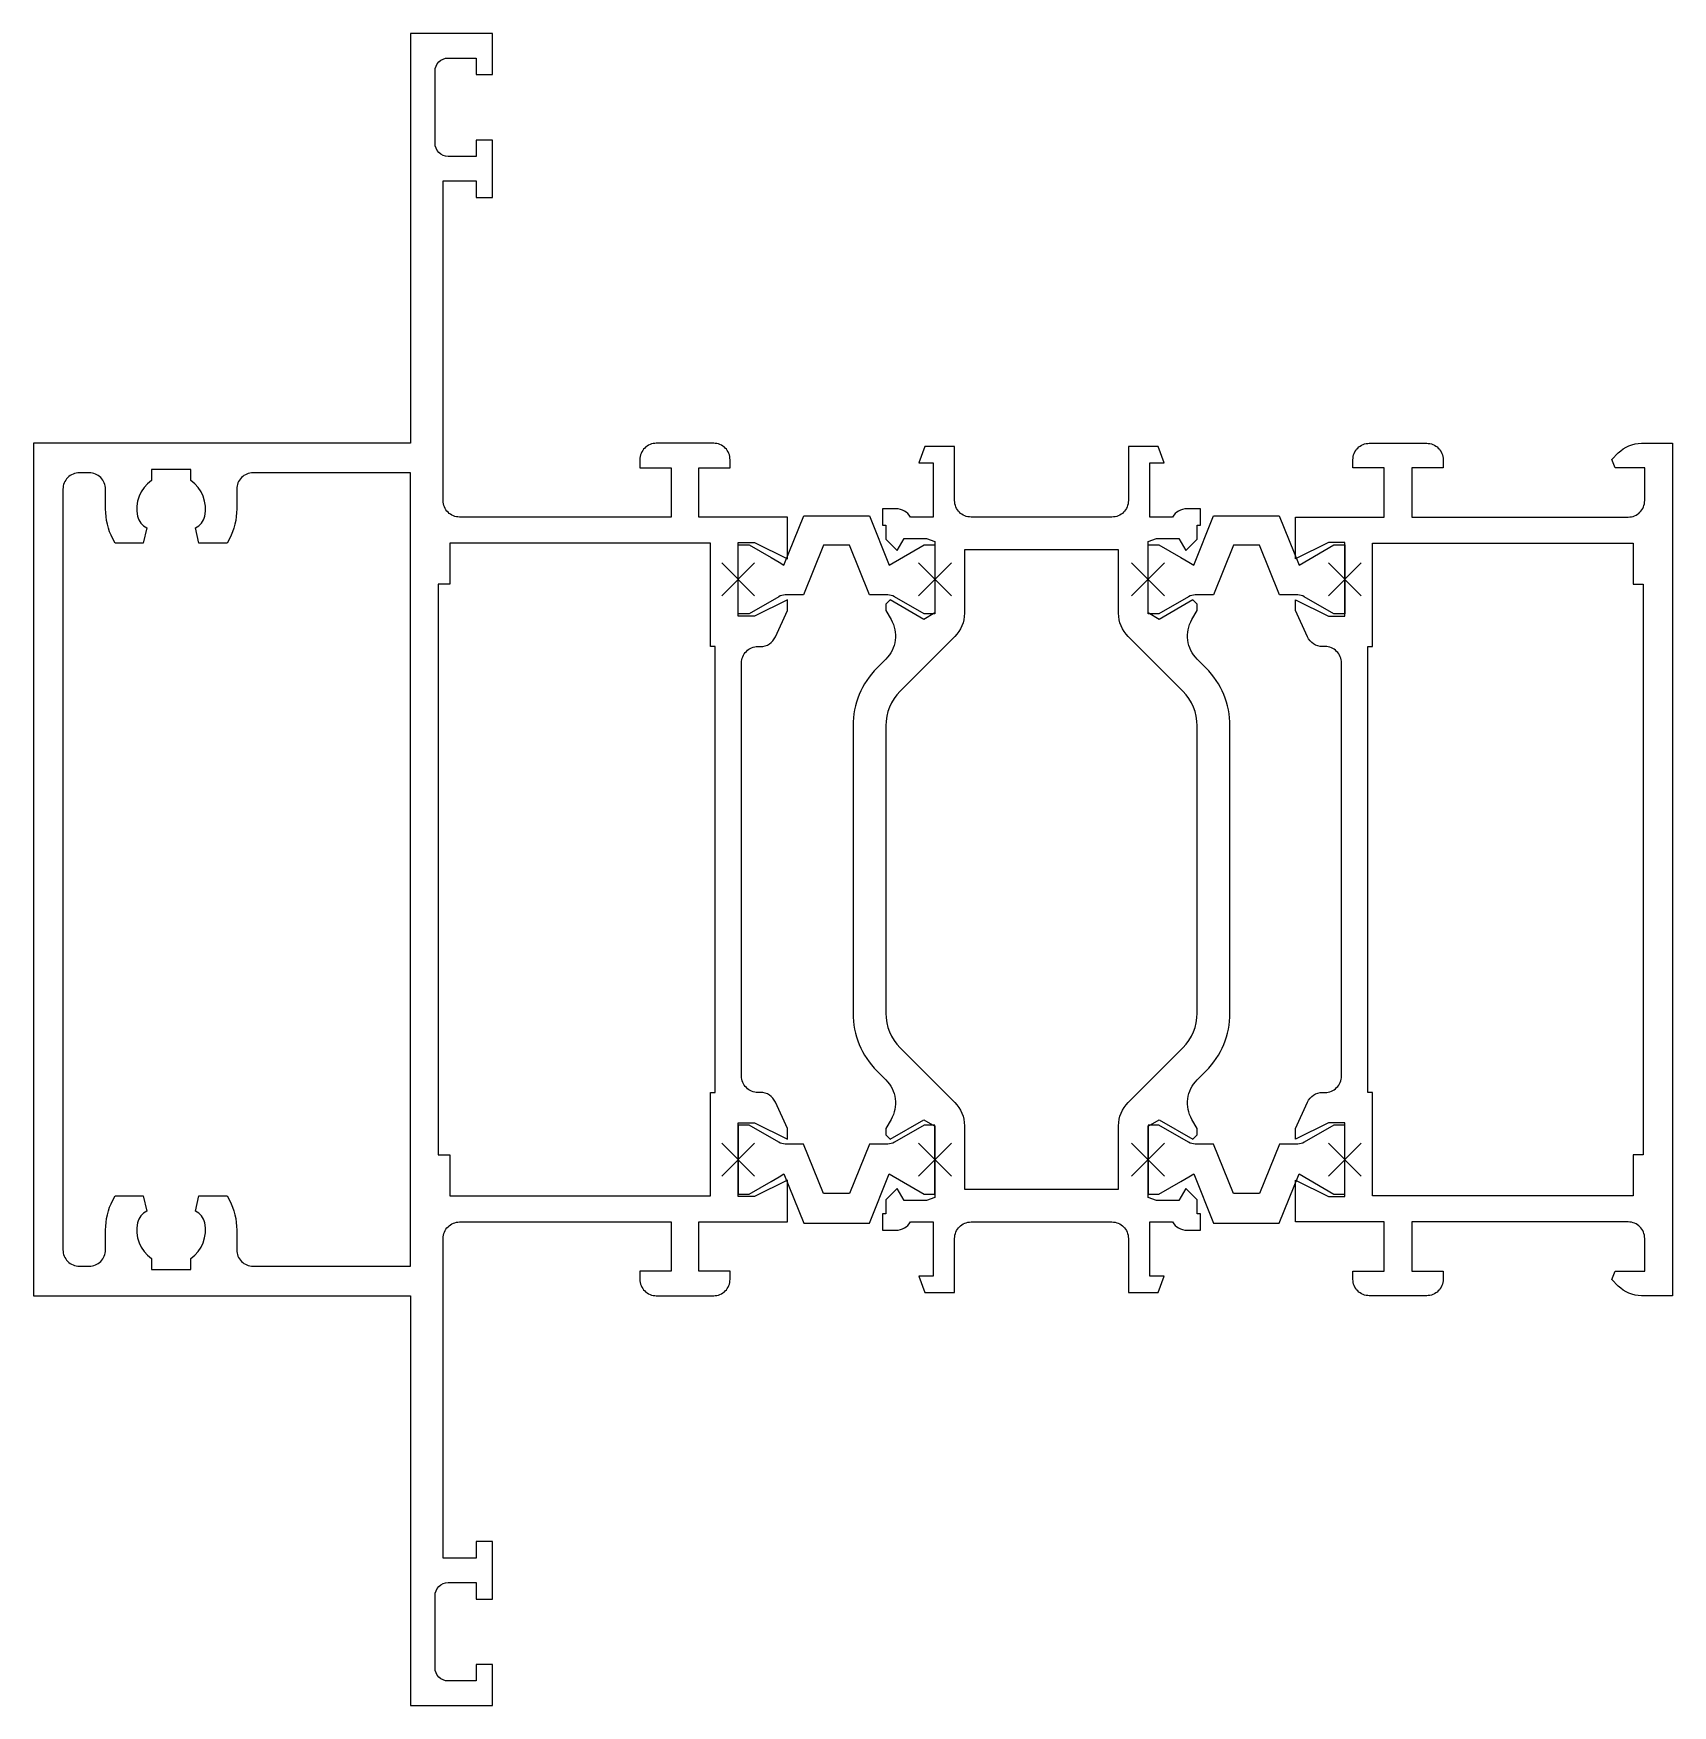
# Model space of a CAD drawing. Header units: millimetres. Extents: x -23 to 77, y -51 to 51.
import ezdxf

# ---------------------------------------------------------------- set-up
doc = ezdxf.new("R2010")
doc.units = ezdxf.units.MM
doc.header["$PDMODE"] = 3
doc.header["$PDSIZE"] = 1
doc.layers.add('X_SNAP', color=7, linetype='Continuous', lineweight=0, plot=False)

msp = doc.modelspace()

# ---------------------------------------------------------------- linework, layer by layer
for points in [[(23, 15.8), (23, 16.45), (21, 15.45), (20, 15.45), (20, 19.95), (21, 19.95), (23, 18.95), (23, 21.5), (17.6, 21.5), (17.6, 24.5), (19.5, 24.5), (19.5, 25, 0.414214), (18.5, 26), (15, 26, 0.414214), (14, 25), (14, 24.5), (15.9, 24.5), (15.9, 21.5), (3, 21.5, -0.414214), (2, 22.5), (2, 42), (4, 42), (4, 41), (5, 41), (5, 44.5), (4, 44.5), (4, 43.5), (2.3, 43.5, -0.414214), (1.5, 44.3), (1.5, 48.7, -0.414214), (2.3, 49.5), (4, 49.5), (4, 48.5), (5, 48.5), (5, 51), (0, 51), (0, 26), (-23, 26), (-23, -26), (0, -26), (0, -51), (5, -51), (5, -48.5), (4, -48.5), (4, -49.5), (2.3, -49.5, -0.414214), (1.5, -48.7), (1.5, -44.3, -0.414214), (2.3, -43.5), (4, -43.5), (4, -44.5), (5, -44.5), (5, -41), (4, -41), (4, -42), (2, -42), (2, -22.5, -0.414214), (3, -21.5), (15.9, -21.5), (15.9, -24.5), (14, -24.5), (14, -25, 0.414214), (15, -26), (18.5, -26, 0.414214), (19.5, -25), (19.5, -24.5), (17.6, -24.5), (17.6, -21.5), (23, -21.5), (23, -18.95), (21, -19.95), (20, -19.95), (20, -15.45), (21, -15.45), (23, -16.45), (23, -15.8), (22.27, -14.19, 0.294108), (21.36, -13.6), (21.2, -13.6, -0.414214), (20.2, -12.6), (20.2, 12.6, -0.414214), (21.2, 13.6), (21.36, 13.6, 0.294108), (22.27, 14.19), (23, 15.8)], [(48, -15.8), (47.68, -15.25, -0.339454), (48, -12.83), (48.54, -12.29, 0.198912), (50, -8.76), (50, 8.76, 0.198912), (48.54, 12.29), (48, 12.83, -0.339454), (47.68, 15.25), (48, 15.8), (48, 16.19), (47.74, 16.45), (45.68, 15.26), (45, 15.65), (45, 20), (45.52, 20.2), (46.87, 20.2), (47.3, 19.45), (48, 20.15), (48, 21), (48.2, 21), (48.2, 22), (47.37, 22, 0.26795), (46.5, 21.5), (45.1, 21.5), (45.1, 24.8), (45.99, 24.8), (45.62, 25.8), (43.8, 25.8), (43.8, 22.5, -0.414214), (42.8, 21.5), (34.2, 21.5, -0.414214), (33.2, 22.5), (33.2, 25.8), (31.38, 25.8), (31.01, 24.8), (31.9, 24.8), (31.9, 21.5), (30.5, 21.5, 0.267949), (29.63, 22), (28.8, 22), (28.8, 21), (29, 21), (29, 20.15), (29.7, 19.45), (30.13, 20.2), (31.48, 20.2), (32, 20), (32, 15.65), (31.32, 15.26), (29.26, 16.45), (29, 16.19), (29, 15.8), (29.32, 15.25, -0.339454), (29, 12.83), (28.46, 12.29, 0.198912), (27, 8.76), (27, -8.76, 0.198912), (28.46, -12.29), (29, -12.83, -0.339456), (29.32, -15.25), (29, -15.8), (29, -16.19), (29.26, -16.45), (31.32, -15.26), (32, -15.65), (32, -20), (31.48, -20.2), (30.13, -20.2), (29.7, -19.45), (29, -20.15), (29, -21), (29, -21), (28.8, -21), (28.8, -22), (29.63, -22, 0.267949), (30.5, -21.5), (31.9, -21.5), (31.9, -24.8), (31.01, -24.8), (31.38, -25.8), (33.2, -25.8), (33.2, -22.5, -0.414214), (34.2, -21.5), (42.8, -21.5, -0.414214), (43.8, -22.5), (43.8, -25.8), (45.62, -25.8), (45.99, -24.8), (45.1, -24.8), (45.1, -21.5), (46.5, -21.5, 0.267949), (47.37, -22), (48.2, -22), (48.2, -21), (48, -21), (48, -21), (48, -20.15), (47.3, -19.45), (46.87, -20.2), (45.52, -20.2), (45, -20), (45, -15.65), (45.68, -15.26), (47.74, -16.45), (48, -16.19), (48, -15.8)], [(54, -15.8), (54.73, -14.19, -0.294108), (55.64, -13.6), (55.8, -13.6, 0.414214), (56.8, -12.6), (56.8, 12.6, 0.414214), (55.8, 13.6), (55.64, 13.6, -0.294108), (54.73, 14.19), (54, 15.8), (54, 16.45), (56, 15.45), (57, 15.45), (57, 19.95), (56, 19.95), (54, 18.95), (54, 21.5), (59.4, 21.5), (59.4, 24.5), (57.5, 24.5), (57.5, 25, -0.414214), (58.5, 26), (62, 26, -0.414214), (63, 25), (63, 24.5), (61.1, 24.5), (61.1, 21.5), (74.3, 21.5, 0.414214), (75.3, 22.5), (75.3, 24.5), (73.5, 24.5), (73.29, 25.01), (73.69, 25.41, -0.198912), (75.1, 26), (77, 26), (77, -26), (75.1, -26, -0.198912), (73.69, -25.41), (73.29, -25.01), (73.5, -24.5), (75.3, -24.5), (75.3, -22.5, 0.414214), (74.3, -21.5), (61.1, -21.5), (61.1, -24.5), (63, -24.5), (63, -25, -0.414214), (62, -26), (58.5, -26, -0.414214), (57.5, -25), (57.5, -24.5), (59.4, -24.5), (59.4, -21.5), (54, -21.5), (54, -18.95), (56, -19.95), (57, -19.95), (57, -15.45), (56, -15.45), (54, -16.45), (54, -15.8)], [(-13.4, 23.72), (-13.4, 24.4), (-15.8, 24.4), (-15.8, 23.72, 0.303728), (-16.65, 21.55, 0.235067), (-16.09, 20.85), (-16.3, 19.9), (-18.02, 19.9), (-18.16, 20.17, -0.119256), (-18.6, 22), (-18.6, 23.2, 0.414214), (-19.6, 24.2), (-20.2, 24.2, 0.414214), (-21.2, 23.2), (-21.2, -23.2, 0.414214), (-20.2, -24.2), (-19.6, -24.2, 0.414214), (-18.6, -23.2), (-18.6, -22, -0.119256), (-18.16, -20.17), (-18.02, -19.9), (-16.3, -19.9), (-16.09, -20.85, 0.235067), (-16.65, -21.55, 0.303728), (-15.8, -23.72), (-15.8, -24.4), (-13.4, -24.4), (-13.4, -23.72, 0.303724), (-12.55, -21.55, 0.235067), (-13.11, -20.85), (-12.9, -19.9), (-11.18, -19.9), (-11.04, -20.17, -0.119256), (-10.6, -22), (-10.6, -23.2, 0.414214), (-9.6, -24.2), (0, -24.2), (0, 24.2), (-9.6, 24.2, 0.414214), (-10.6, 23.2), (-10.6, 22, -0.119256), (-11.04, 20.17), (-11.18, 19.9), (-12.9, 19.9), (-13.11, 20.85, 0.235067), (-12.55, 21.55, 0.303724), (-13.4, 23.72)], [(23.99, 16.75), (22.87, 16.75, 0.131652), (22.47, 16.64), (20.66, 15.6), (20, 15.6), (20, 19.8), (20.66, 19.8), (22, 19.03), (22.49, 18.74), (22.79, 18.57), (24, 21.58), (28, 21.58), (29.21, 18.57), (31.34, 19.8), (32, 19.8), (32, 15.6), (31.34, 15.6), (29.53, 16.64, 0.131652), (29.13, 16.75), (28.01, 16.75), (26.79, 19.78), (25.21, 19.78)], [(48.99, 16.75), (47.87, 16.75, 0.131652), (47.47, 16.64), (45.66, 15.6), (45, 15.6), (45, 19.8), (45.66, 19.8), (47, 19.03), (47.49, 18.74), (47.79, 18.57), (49, 21.58), (53, 21.58), (54.21, 18.57), (56.34, 19.8), (57, 19.8), (57, 15.6), (56.34, 15.6), (54.53, 16.64, 0.131652), (54.13, 16.75), (53.01, 16.75), (51.79, 19.78), (50.21, 19.78)], [(29, -8.76, 0.198912), (29.88, -10.88), (33.21, -14.21, -0.198912), (33.8, -15.63), (33.8, -19.5), (43.2, -19.5), (43.2, -15.63, -0.198912), (43.79, -14.21), (47.12, -10.88, 0.198912), (48, -8.76), (48, 8.76, 0.198912), (47.12, 10.88), (43.79, 14.21, -0.198912), (43.2, 15.63), (43.2, 19.5), (33.8, 19.5), (33.8, 15.63, -0.198912), (33.21, 14.21), (29.88, 10.88, 0.198912), (29, 8.76), (29, -8.76)], [(23.99, -16.75), (22.87, -16.75, -0.131652), (22.47, -16.64), (20.66, -15.6), (20, -15.6), (20, -19.8), (20.66, -19.8), (22, -19.03), (22.49, -18.74), (22.79, -18.57), (24, -21.57), (28, -21.57), (29.21, -18.57), (31.34, -19.8), (32, -19.8), (32, -15.6), (31.34, -15.6), (29.53, -16.64, -0.131652), (29.13, -16.75), (28.01, -16.75), (26.79, -19.77), (25.21, -19.77)], [(48.99, -16.75), (47.87, -16.75, -0.131652), (47.47, -16.64), (45.66, -15.6), (45, -15.6), (45, -19.8), (45.66, -19.8), (47, -19.03), (47.49, -18.74), (47.79, -18.57), (49, -21.57), (53, -21.57), (54.21, -18.57), (56.34, -19.8), (57, -19.8), (57, -15.6), (56.34, -15.6), (54.53, -16.64, -0.131652), (54.13, -16.75), (53.01, -16.75), (51.79, -19.77), (50.21, -19.77)]]:
    msp.add_lwpolyline(points, format="xyb", close=True)
for points in [[(2.4, -17.4), (2.4, -19.9), (18.3, -19.9), (18.3, -13.6), (18.6, -13.6), (18.6, 13.6), (18.3, 13.6), (18.3, 19.9), (2.4, 19.9), (2.4, 17.4), (1.7, 17.4), (1.7, -17.4), (2.4, -17.4)], [(58.4, 13.6), (58.7, 13.6), (58.7, 19.9), (74.6, 19.9), (74.6, 17.4), (75.2, 17.4), (75.2, -17.4), (74.6, -17.4), (74.6, -19.9), (58.7, -19.9), (58.7, -13.6), (58.4, -13.6), (58.4, 13.6)]]:
    msp.add_lwpolyline(points, close=True)
at = {"layer": 'X_SNAP'}
for p in [(20, 17.7), (20, 17.7), (20, 17.7), (32, 17.7), (32, 17.7), (32, 17.7), (45, 17.7), (45, 17.7), (45, 17.7), (57, 17.7), (57, 17.7), (57, 17.7), (20, -17.7), (20, -17.7), (20, -17.7), (32, -17.7), (32, -17.7), (32, -17.7), (45, -17.7), (45, -17.7), (45, -17.7), (57, -17.7), (57, -17.7), (57, -17.7)]:
    msp.add_point(p, dxfattribs=at)

doc.saveas('drawing.dxf')
